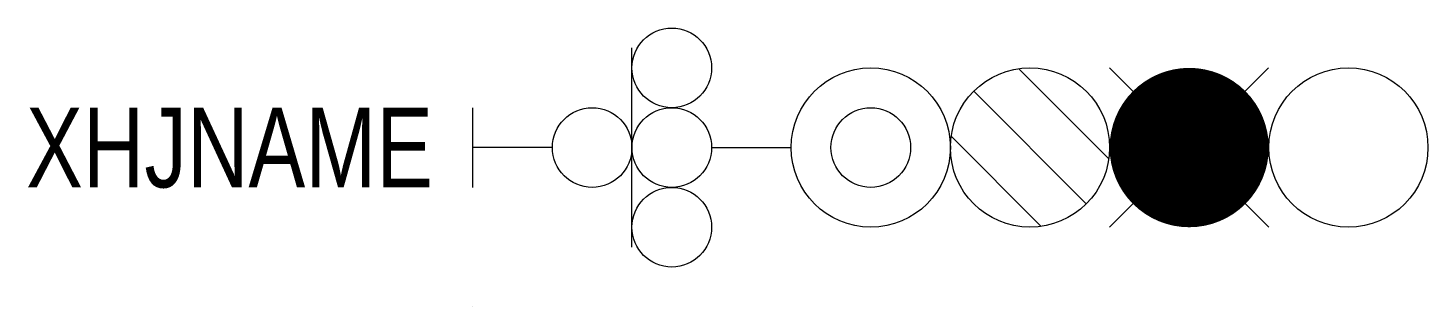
# Model space of a CAD drawing. Header units: inches. Extents: x -11.2 to 24, y 0 to 7.
import ezdxf
from ezdxf.enums import TextEntityAlignment as Align

# ---------------------------------------------------------------- set-up
doc = ezdxf.new("R2010")
doc.units = ezdxf.units.IN
doc.header["$MEASUREMENT"] = 0

msp = doc.modelspace()

# ---------------------------------------------------------------- linework, layer by layer
for p, q in [((4, 1.5), (4, 6.5)), ((6, 4), (8, 4)), ((0, 0.001), (0, -0.001))]:
    msp.add_line(p, q)
at = {"color": 2}
for p, q in [((13.717, 5.98), (15.98, 3.717)), ((12.586, 5.414), (15.414, 2.586)), ((12.02, 4.283), (14.283, 2.02))]:
    msp.add_line(p, q, dxfattribs=at)
at = {"color": 1, "linetype": 'ByBlock', "ltscale": 3}
for p, q in [((16.586, 5.414), (16, 6)), ((19.995, 6.005), (19.409, 5.419)), ((16.586, 2.586), (16, 2)), ((20, 2), (19.414, 2.586))]:
    msp.add_line(p, q, dxfattribs=at)
at = {"color": 7}
for p, q in [((0, 3), (0, 5)), ((2, 4), (0, 4))]:
    msp.add_line(p, q, dxfattribs=at)
at = {"color": 1, "const_width": 2}
msp.add_lwpolyline([(19, 4, 1), (17, 4, 1)], format="xyb", close=True, dxfattribs=at)
for centre in [(5, 6), (3, 4), (5, 4), (5, 2)]:
    msp.add_circle(centre, 1)
at = {"color": 7}
for radius in [2, 1]:
    msp.add_circle((10, 4), radius, dxfattribs=at)
at = {"color": 2}
msp.add_circle((14, 4), 2, dxfattribs=at)
at = {"color": 3}
msp.add_circle((22, 4), 2, dxfattribs=at)

# ---------------------------------------------------------------- texts
at = {"width": 0.8}
msp.add_attdef('XHJNAME', text='X4', height=2, dxfattribs=at).set_placement((-1, 3), align=Align.RIGHT)

doc.saveas('drawing.dxf')
